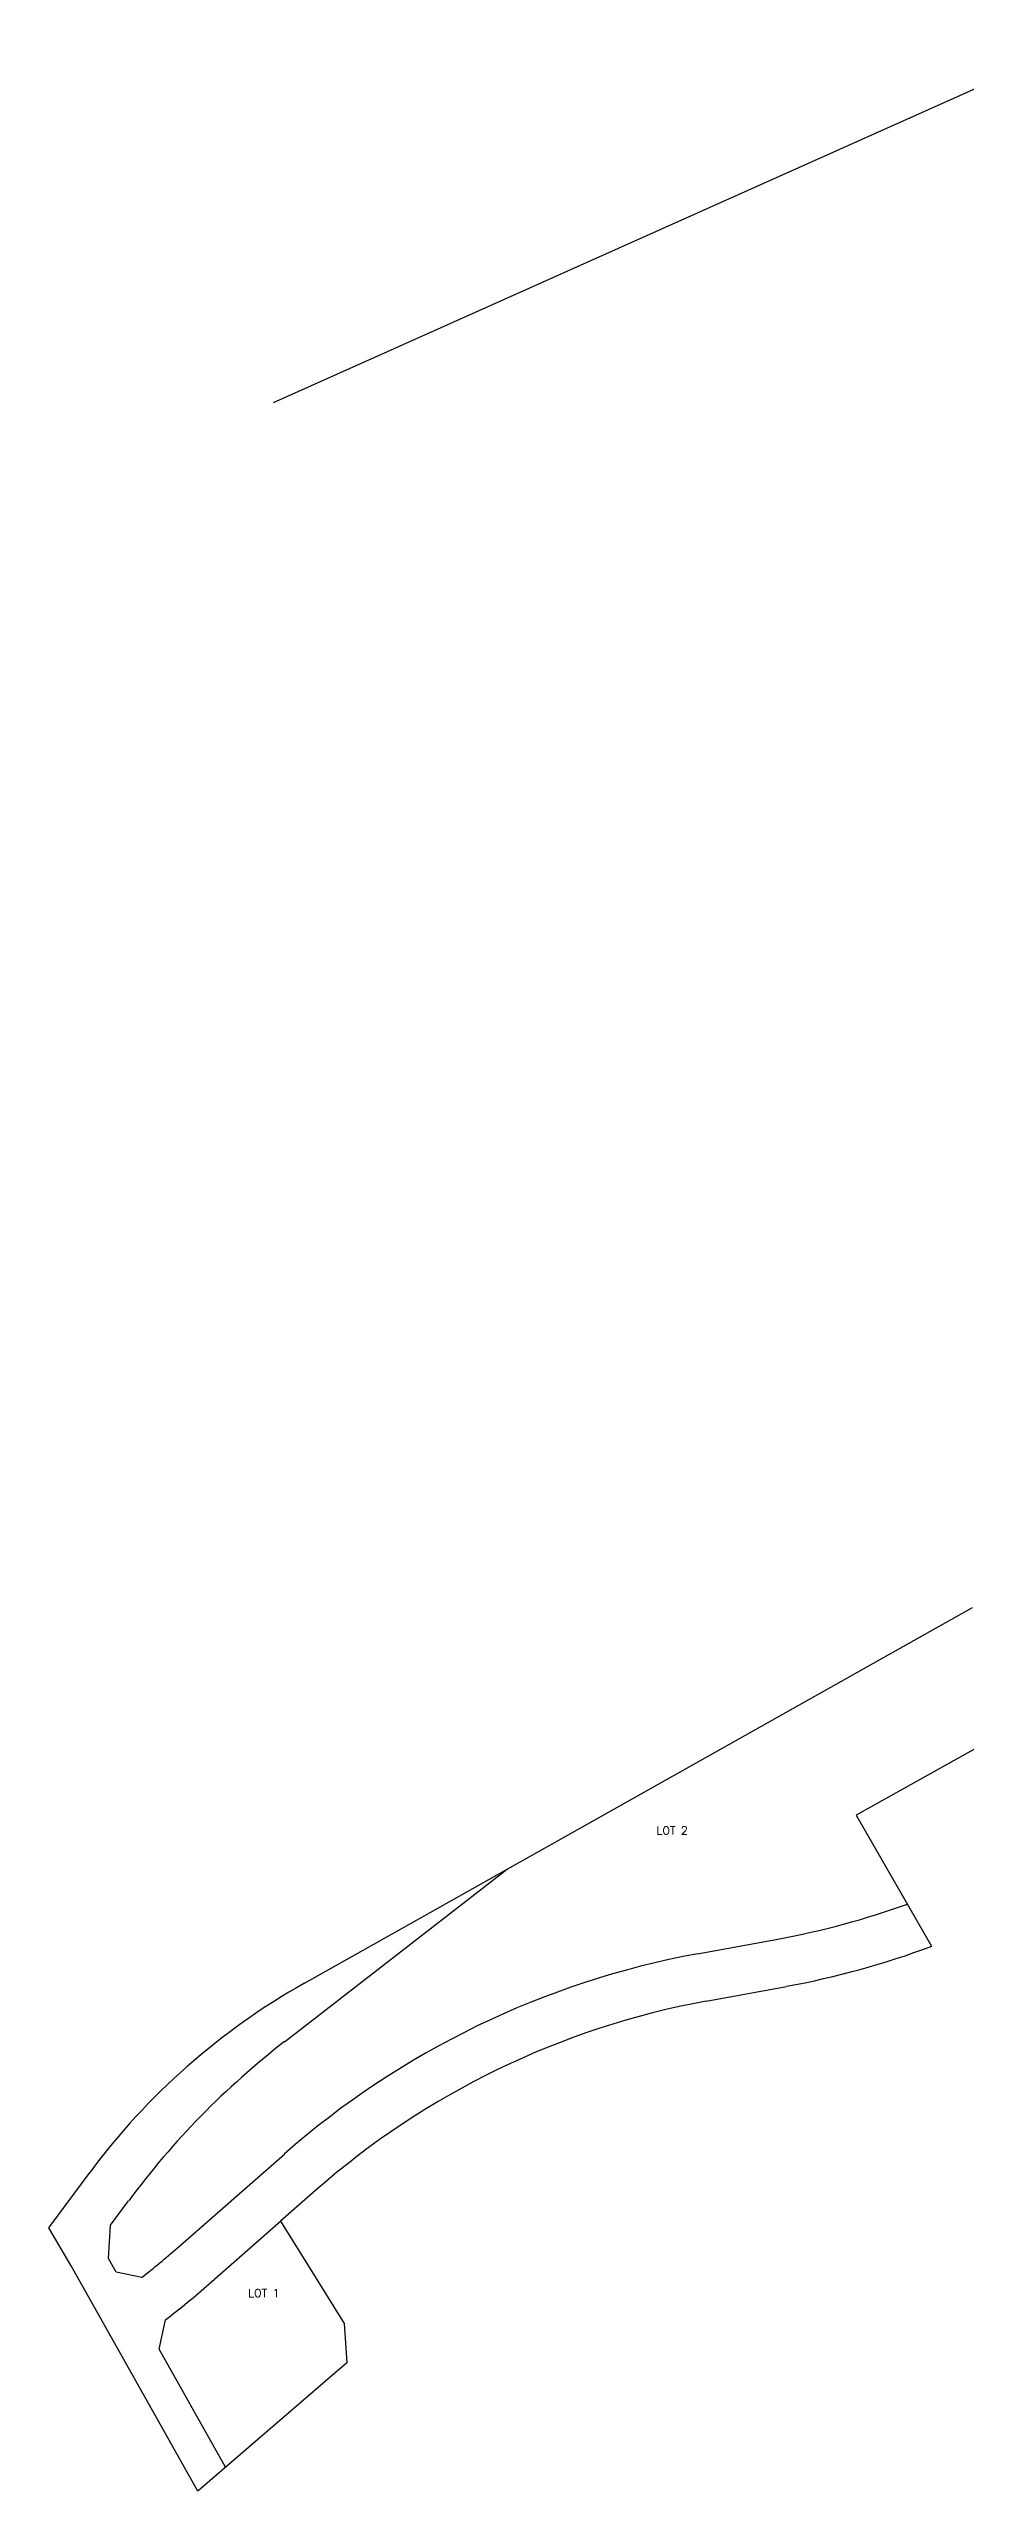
# Model space of a CAD drawing. Header units: feet. Extents: x 23 to 2149517, y -26 to 355304.
# Drawn here: x 2135138 to 2136283, y 334086 to 337139 of the extents above; entities that cross this region are included whole.
import ezdxf

# ---------------------------------------------------------------- set-up
doc = ezdxf.new("R2010")
doc.units = ezdxf.units.FT
doc.header["$MEASUREMENT"] = 0
for name, color, linetype in [('A-EC-CURLEX-MATTING', 6, 'Continuous'), ('xhpc023-pt$0$V-PROP-ADJN', 6, 'Continuous'), ('xhpc023-pt$0$xHPC007pt_PHASE1-AMENDED PLT$0$V-ADJC-SUBD-E', 6, 'Continuous'), ('xhpc023-pt$0$xHPC007pt_PHASE1-AMENDED PLT$0$V-ADJC-SUBD-TEXT-E', 6, 'Continuous')]:
    doc.layers.add(name, color=color, linetype=linetype)
doc.styles.add('xhpc023-pt$0$xHPC007pt_PHASE1-AMENDED PLT$0$L100', font='simplex', dxfattribs={"height": 10})

# ---------------------------------------------------------------- blocks, each defined once
blk = doc.blocks.new('xhpc023-pt')
at = {"layer": 'xhpc023-pt$0$V-PROP-ADJN'}
blk.add_line((2136407.7, 337138.9), (2135418.5, 336696.5), dxfattribs=at)
at = {"layer": 'xhpc023-pt$0$xHPC007pt_PHASE1-AMENDED PLT$0$V-ADJC-SUBD-E'}
for p, q in [((2135457.4, 334720.9), (2136292.4, 335190.6)), ((2136461.4, 335106.5), (2136147.1, 334931)), ((2136147.1, 334931), (2136241.4, 334767.2)), ((2135432.6, 334647.9), (2135711.5, 334863.9)), ((2135948.8, 334757.7), (2136049.2, 334776.2)), ((2135948.8, 334757.7), (2136049.2, 334776.2)), ((2135959.7, 334698.7), (2136060.1, 334717.1)), ((2135959.7, 334698.7), (2136060.1, 334717.1)), ((2135298.8, 334390.2), (2135432.4, 334507.4)), ((2135298.8, 334390.2), (2135432.4, 334507.4)), ((2135138.1, 334415.4), (2135189.6, 334484.9)), ((2135471.9, 334462.3), (2135427.6, 334423.4)), ((2135471.9, 334462.3), (2135427.6, 334423.4)), ((2135215.2, 334418.7), (2135237.8, 334449.1)), ((2135166.1, 334367.8), (2135138.1, 334415.4)), ((2135212.6, 334376.9), (2135215.2, 334418.7)), ((2135212.6, 334376.9), (2135215.2, 334418.7)), ((2135338.4, 334345.1), (2135427.6, 334423.4)), ((2135338.4, 334345.1), (2135427.6, 334423.4)), ((2135427.6, 334423.4), (2135507.3, 334295.6)), ((2135222.1, 334359.9), (2135212.6, 334376.9)), ((2135324.1, 334086.1), (2135166.1, 334367.8)), ((2135254.2, 334353.3), (2135222.1, 334359.9)), ((2135254.2, 334353.3), (2135222.1, 334359.9)), ((2135276.1, 334263.6), (2135283.9, 334300.4)), ((2135276.1, 334263.6), (2135283.9, 334300.4)), ((2135507.3, 334295.6), (2135510.7, 334246.3)), ((2135359, 334116), (2135276.1, 334263.6)), ((2135359, 334116), (2135276.1, 334263.6)), ((2135510.7, 334246.3), (2135324.1, 334086.1))]:
    blk.add_line(p, q, dxfattribs=at)
for centre, radius, start, end in [((2135864.6, 335779.3), 1020, 280.4317, 289.8593), ((2135864.6, 335779.3), 1020, 280.4317, 289.8593), ((2135864.6, 335779.3), 1080, 280.4317, 290.4243), ((2135864.6, 335779.3), 1080, 280.4317, 290.4243), ((2136144.2, 333696.3), 1079.3, 100.4317, 131.2701), ((2136144.2, 333696.3), 1079.3, 100.4317, 131.2701), ((2135877.2, 333974.7), 856.2, 119.3602, 143.4269), ((2136144.2, 333696.3), 1019.2, 100.4317, 131.2701), ((2136144.2, 333696.3), 1019.2, 100.4317, 131.2701), ((2136057, 333841.4), 1020, 127.7454, 143.4269), ((2134625.5, 335157.4), 1020.7, 308.018, 311.2701), ((2134625.5, 335157.4), 1020.7, 308.018, 311.2701), ((2134625.5, 335157.4), 1080.8, 307.5318, 311.2701), ((2134625.5, 335157.4), 1080.8, 307.5318, 311.2701)]:
    blk.add_arc(centre, radius, start, end, dxfattribs=at)
at = {"layer": 'xhpc023-pt$0$xHPC007pt_PHASE1-AMENDED PLT$0$V-ADJC-SUBD-TEXT-E', "char_height": 10, "attachment_point": 2, "style": 'xhpc023-pt$0$xHPC007pt_PHASE1-AMENDED PLT$0$L100'}
for s, insert, width in [('LOT 2', (2135917.1, 334916.8), 220.023), ('LOT 1', (2135406.8, 334338.7), 143.75)]:
    blk.add_mtext(s, dxfattribs=dict(at, insert=insert, width=width))

msp = doc.modelspace()

# ---------------------------------------------------------------- block references
at = {"layer": 'A-EC-CURLEX-MATTING'}
msp.add_blockref('xhpc023-pt', (0, 0), dxfattribs=at)

doc.saveas('drawing.dxf')
